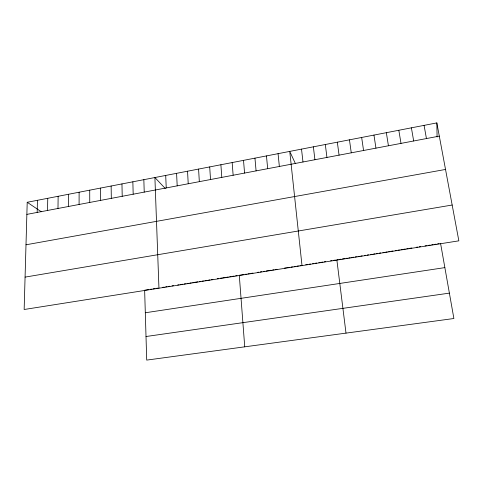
<?xml version="1.0" encoding="UTF-8"?>
<svg xmlns="http://www.w3.org/2000/svg" width="483" height="483" viewBox="0 0 483 483"><rect width="100%" height="100%" fill="white"/><g stroke="black" fill="none" stroke-linecap="round" stroke-linejoin="round"><path stroke-width="0.72" d="M79.091 204.466L79.115 192.222M68.495 206.476L68.592 194.263M57.984 208.475L58.141 196.285M47.539 210.455L47.757 198.296M37.167 212.423L37.451 200.294M27.211 202.28L24.15 309.5L458.85 240.836L436.837 122.899L27.211 202.28L41.309 211.777M26.867 214.38L439.301 136.121M25.997 244.79L445.525 169.448M25.074 277.115L452.166 205.027M148.824 289.552L144.64 290.211L146.711 360.101L453.887 318.514L440.574 243.438M150.219 289.329L151.614 289.112M153.008 288.888L155.115 288.556M156.516 288.333L157.917 288.116M162.837 287.337L164.25 287.113M165.657 286.89L167.064 286.667M168.476 286.443L169.895 286.22M172.02 285.882L173.433 285.658M177.69 284.988L179.115 284.765M180.539 284.535L182.671 284.203M184.101 283.974L185.532 283.75M186.957 283.521L188.388 283.298M189.819 283.068L191.25 282.845M192.687 282.615L197.716 281.824M199.153 281.595L200.602 281.366M202.045 281.136L203.488 280.913M204.937 280.683L207.098 280.339M208.553 280.11L210.002 279.88M211.457 279.651L212.906 279.422M217.278 278.733L218.733 278.504M220.194 278.268L222.385 277.924M223.11 277.81L225.313 277.459M226.781 277.23L228.248 277M229.715 276.765L231.182 276.536M232.655 276.3L234.128 276.071M235.601 275.835L237.075 275.6M243.601 274.573L239.284 275.256L244.736 346.83M245.038 274.344L246.475 274.115M247.918 273.891L249.361 273.662M250.81 273.432L252.977 273.088M257.324 272.4L258.773 272.171M260.228 271.941L261.677 271.712M263.132 271.482L264.593 271.253M266.048 271.023L271.162 270.214M272.623 269.985L274.09 269.749M275.558 269.52L277.025 269.291M284.384 268.125L286.6 267.775M287.337 267.66L289.559 267.31M291.038 267.075L292.523 266.839M294.002 266.604L295.487 266.368M296.973 266.133L298.464 265.898M299.955 265.662L301.44 265.427M305.733 264.75L307.792 264.424M309.162 264.207L310.533 263.99M312.598 263.664L313.974 263.446M315.357 263.229L316.733 263.012M318.798 262.686L320.181 262.468M321.563 262.251L322.952 262.028M324.341 261.81L325.723 261.593M330.583 260.826L331.978 260.603M333.373 260.385L335.462 260.053M338.251 259.613L336.85 259.83L346.003 333.119M339.652 259.389L341.052 259.172M342.453 258.948L344.554 258.616M345.955 258.393L347.368 258.17M348.774 257.952L350.181 257.729M351.588 257.505L353.695 257.173M355.114 256.95L356.526 256.727M357.939 256.497L359.358 256.274M360.771 256.05L362.184 255.827M364.315 255.495L365.74 255.266M367.158 255.042L368.583 254.819M370.715 254.481L372.145 254.257M373.57 254.028L375.001 253.804M376.432 253.575L377.863 253.352M379.288 253.128L380.725 252.899M382.88 252.561L384.317 252.331M385.754 252.102L387.191 251.878M388.628 251.649L390.077 251.42M391.52 251.196L392.963 250.967M395.13 250.623L396.573 250.393M398.022 250.164L399.477 249.934M400.926 249.705L402.375 249.476M403.83 249.246L405.279 249.017M406.74 248.787L408.195 248.558M409.656 248.328L411.848 247.978M416.237 247.29L417.698 247.054M419.166 246.825L420.633 246.59M425.046 245.895L426.519 245.66M427.992 245.43L430.208 245.08M431.681 244.845L433.16 244.609M434.646 244.38L436.125 244.144M437.61 243.909L439.089 243.674M145.305 312.761L444.861 267.612M146.011 336.518L449.383 293.127M165.301 188.533L154.898 177.533L158.955 288.206M295.24 163.242L289.746 151.402L302.008 265.608M424.068 125.375L426.441 138.561M411.401 127.832L413.671 140.982M398.825 130.265L401.005 143.385M386.346 132.686L388.429 145.769M373.957 135.083L375.949 148.142M361.658 137.468L363.56 150.491M349.457 139.835L351.262 152.821M337.339 142.183L339.06 155.14M325.313 144.514L326.943 157.44M313.37 146.826L314.916 159.722M301.519 149.12L302.98 161.986M278.063 153.666L279.361 166.466M266.465 155.912L267.679 168.682M254.952 158.146L256.081 170.885M243.517 160.362L244.567 173.071M232.166 162.56L233.138 175.238M220.894 164.745L221.788 177.394M209.7 166.919L210.522 179.531M198.585 169.068L199.328 181.65M187.549 171.211L188.219 183.763M176.591 173.331L177.189 185.852M165.705 175.444L166.23 187.935M143.843 179.676L144.224 192.107M132.861 181.807L133.175 194.208M121.964 183.92L122.205 196.285M436.837 122.899L437.091 136.997M111.138 186.015L111.313 198.356M100.386 188.098L100.494 200.409M89.717 190.169L89.753 202.443"/></g></svg>
